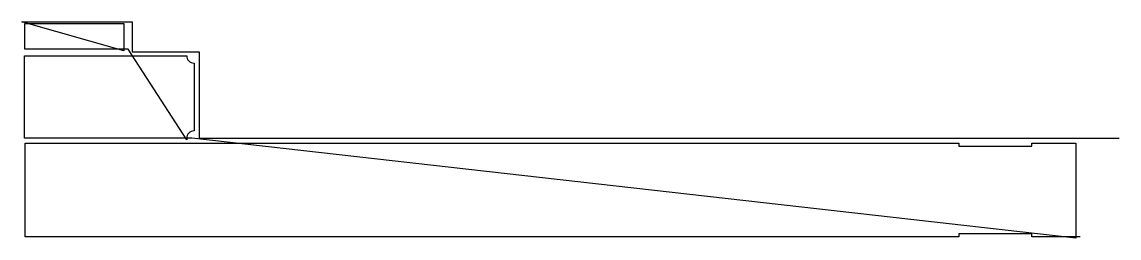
# Model space of a CAD drawing. Header units: metres. Extents: x 0 to 6000, y 9 to 1192.
import ezdxf

# ---------------------------------------------------------------- set-up
doc = ezdxf.new("R2010")
doc.units = ezdxf.units.M

msp = doc.modelspace()

# ---------------------------------------------------------------- linework, layer by layer
at = {"layer": 'TOOL_0'}
for p, q in [((556.622, 1033.319), (0, 1192.281)), ((0, 1192.281), (1, 1192.281)), ((1, 1192.281), (0, 1192.281)), ((0, 1192.281), (1, 1192.281)), ((1, 1192.281), (602.68, 1192.281)), ((15.122, 1042.639), (15.122, 1184.139)), ((15.122, 1184.139), (556.622, 1184.139)), ((556.622, 1184.139), (556.622, 1042.639)), ((602.68, 1192.281), (602.68, 1027.782)), ((556.622, 1042.639), (15.122, 1042.639)), ((581.302, 1042.639), (556.622, 1042.639)), ((556.622, 1042.639), (556.622, 1033.319)), ((901.234, 547.239), (581.302, 1042.639)), ((602.68, 1027.782), (969.6, 1027.782)), ((969.6, 1027.782), (969.6, 555.017)), ((14.727, 555.495), (14.727, 1006.995)), ((14.727, 1006.995), (901.234, 1006.995)), ((941.227, 967.002), (941.227, 595.488)), ((901.234, 555.495), (14.727, 555.495)), ((928.559, 555.495), (901.234, 555.495)), ((901.234, 555.495), (901.234, 547.239)), ((5763.823, 8.898), (928.559, 555.495)), ((969.6, 555.017), (5999, 555.017)), ((5999, 555.017), (6000, 555.017)), ((17.323, 16.464), (17.323, 527.964)), ((17.323, 527.964), (5123.823, 527.964)), ((5123.823, 527.964), (5123.823, 512.964)), ((5123.823, 512.964), (5522.323, 512.964)), ((5522.323, 512.964), (5522.323, 527.964)), ((5522.323, 527.964), (5763.823, 527.964)), ((5763.823, 527.964), (5763.823, 16.464)), ((5123.823, 16.464), (17.323, 16.464)), ((5522.323, 31.464), (5123.823, 31.464)), ((5123.823, 31.464), (5123.823, 16.464)), ((5522.323, 16.464), (5522.323, 31.464)), ((5763.823, 16.464), (5522.323, 16.464)), ((5787.981, 16.464), (5763.823, 16.464)), ((5763.823, 16.464), (5763.823, 8.898))]:
    msp.add_line(p, q, dxfattribs=at)
for centre, start, end in [((940.477, 1006.245), 178.9051142, 271.0948858), ((940.477, 556.245), 88.9051142, 181.0948858)]:
    msp.add_arc(centre, 39.25, start, end, dxfattribs=at)

doc.saveas('drawing.dxf')
